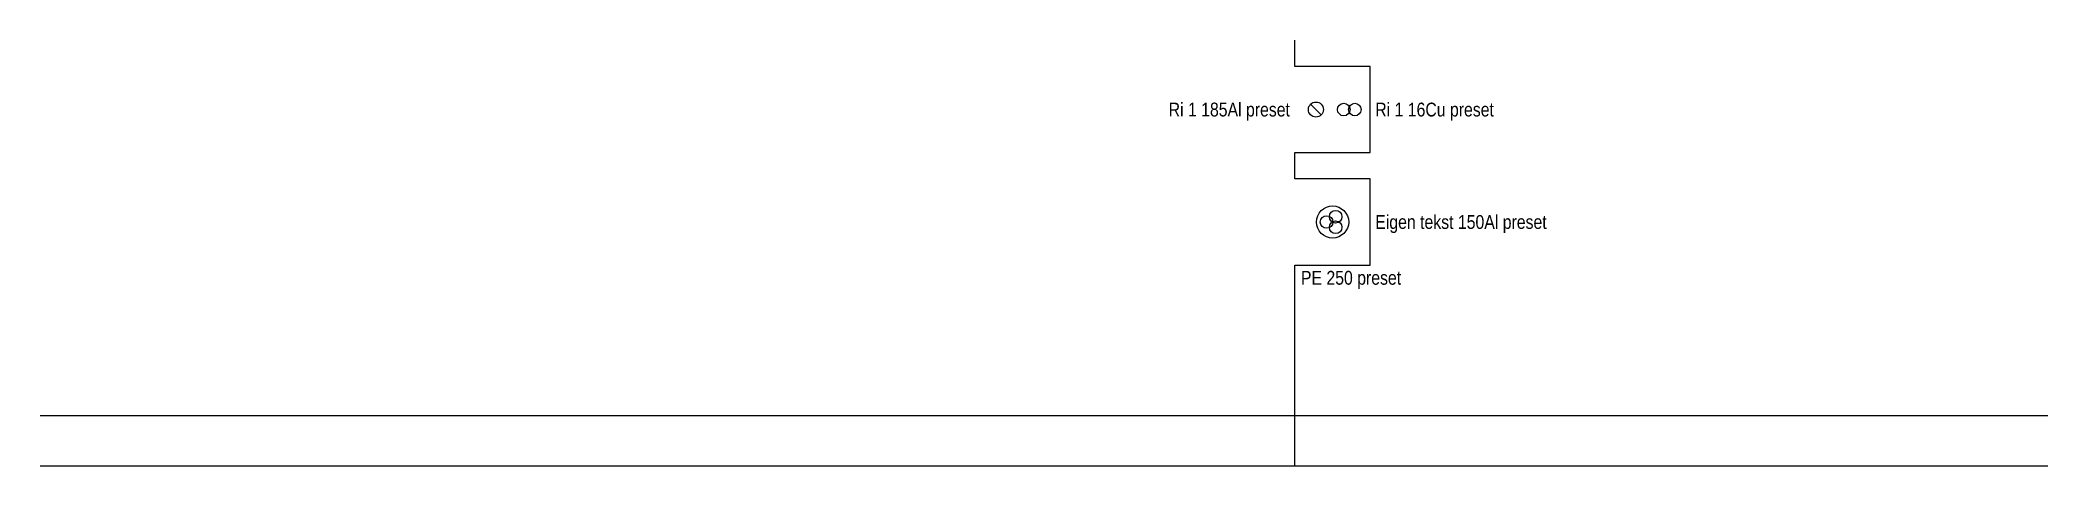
# Model space of a CAD drawing. Header units: millimetres. Extents: x 0 to 80, y 0 to 17.
import ezdxf
from ezdxf.enums import TextEntityAlignment as Align

# ---------------------------------------------------------------- set-up
doc = ezdxf.new("R2010")
doc.units = ezdxf.units.MM
doc.set_wipeout_variables(frame=1)
for name, color, linetype in [('Aansluiting LS K01', 7, 'Continuous'), ('Aansluiting LS K10', 7, 'Continuous'), ('E_LV_CROSS_SECTION', 5, 'Continuous'), ('Mantelbuis', 6, 'Continuous')]:
    doc.layers.add(name, color=color, linetype=linetype)
doc.styles.add('TECHBASE_ARIAL_NOVA_LIGHT', font='ArialNova-Light.ttf')

# ---------------------------------------------------------------- blocks, each defined once
blk = doc.blocks.new('KabelGeul_20261014_105555_1')
blk.add_wipeout([(0, -1.05), (0, 4.48), (3, 4.48), (3, -1.05)]).dxf.layer = 'E_LV_CROSS_SECTION'
at = {"layer": 'Aansluiting LS K10', "linetype": 'Continuous'}
for centre in [(1.26, 1.715), (1.62, 1.925), (1.62, 1.505)]:
    blk.add_circle(centre, 0.25, dxfattribs=at)
at = {"layer": 'Mantelbuis', "linetype": 'Continuous'}
blk.add_circle((1.5, 1.715), 0.64, dxfattribs=at)
for points in [[(0, 3.43), (0, 8.96), (3, 8.96), (3, 3.43)], [(3, 1.04), (11.259, 1.04), (11.259, 2.39), (3, 2.39)], [(-0.112, -0.883), (4.928, -0.883), (4.928, -0.133), (-0.112, -0.133)]]:
    blk.add_wipeout(points).dxf.layer = 'E_LV_CROSS_SECTION'
at = {"layer": 'Aansluiting LS K01', "linetype": 'Continuous'}
blk.add_line((0.623, 6.407), (1.047, 5.983), dxfattribs=at)
for centre, radius in [((0.835, 6.195), 0.3), ((1.945, 6.195), 0.25)]:
    blk.add_circle(centre, radius, dxfattribs=at)
at = {"layer": 'E_LV_CROSS_SECTION'}
blk.add_lwpolyline([(0, -8), (0, 0), (3, 0), (3, 3.43), (0, 3.43), (0, 4.48)], dxfattribs=at)
at = {"layer": 'Aansluiting LS K10', "style": 'TECHBASE_ARIAL_NOVA_LIGHT'}
blk.add_attdef('KABEL_02', text='', height=0.55, dxfattribs=at).set_placement((3.2, 1.715), align=Align.MIDDLE_LEFT)
at = {"layer": 'E_LV_CROSS_SECTION', "style": 'TECHBASE_ARIAL_NOVA_LIGHT', "flags": 3}
for tag, p in [('VOLG_02', (3.2, 1.715)), ('TBTYPE_02', (3.2, 1.715)), ('TWEEZIJDIG_02', (3.2, 1.715)), ('COMBI_02', (3.2, 1.715)), ('COMBI2_02', (3.2, 1.715)), ('DUBBEL_02', (3.2, 1.715)), ('DRIE_02', (3.2, 1.715)), ('DUBBEL2_02', (3.2, 1.715)), ('DRIE2_02', (3.2, 1.715)), ('MANTEL_02', (3.2, 1.715)), ('TB_CODESWAP', (0, 0))]:
    blk.add_attdef(tag, text='', height=0.1, dxfattribs=at).set_placement(p, align=Align.MIDDLE_LEFT)
at = {"layer": 'Mantelbuis', "style": 'TECHBASE_ARIAL_NOVA_LIGHT'}
blk.add_attdef('MANTEL_SPEC', text='', height=0.55, dxfattribs=at).set_placement((0.238, -0.508), align=Align.MIDDLE_LEFT)
for points in [[(-5.896, 5.52), (0, 5.52), (0, 6.87), (-5.896, 6.87)], [(3, 5.52), (8.777, 5.52), (8.777, 6.87), (3, 6.87)]]:
    blk.add_wipeout(points).dxf.layer = 'E_LV_CROSS_SECTION'
at = {"layer": 'Aansluiting LS K01', "linetype": 'Continuous'}
blk.add_circle((2.385, 6.195), 0.25, dxfattribs=at)
at = {"layer": 'E_LV_CROSS_SECTION'}
blk.add_lwpolyline([(0, 4.48), (3, 4.48), (3, 7.91), (0, 7.91), (0, 8.96)], dxfattribs=at)
at = {"layer": 'Aansluiting LS K01', "style": 'TECHBASE_ARIAL_NOVA_LIGHT'}
blk.add_attdef('KABEL_01', text='', height=0.55, dxfattribs=at).set_placement((-0.2, 6.195), align=Align.MIDDLE_RIGHT)
blk.add_attdef('ZIJDE2_01', text='', height=0.55, dxfattribs=at).set_placement((3.2, 6.195), align=Align.MIDDLE_LEFT)
at = {"layer": 'E_LV_CROSS_SECTION', "style": 'TECHBASE_ARIAL_NOVA_LIGHT', "flags": 3}
for tag in ['VOLG_01', 'TBTYPE_01', 'TWEEZIJDIG_01', 'COMBI_01', 'COMBI2_01', 'DUBBEL_01', 'DRIE_01', 'DUBBEL2_01', 'DRIE2_01', 'MANTEL_01']:
    blk.add_attdef(tag, text='', height=0.1, dxfattribs=at).set_placement((3.2, 6.195), align=Align.MIDDLE_LEFT)

msp = doc.modelspace()

# ---------------------------------------------------------------- linework, layer by layer
at = {"layer": 'Aansluiting LS K01'}
msp.add_line((0, 2), (80, 2), dxfattribs=at)
at = {"layer": 'Aansluiting LS K10'}
msp.add_line((0, 0), (80, 0), dxfattribs=at)

# ---------------------------------------------------------------- next in the draw order: block references
msp.add_blockref('KabelGeul_20261014_105555_1', (50, 8)).add_auto_attribs({'MANTEL_SPEC': 'PE 250 preset', 'KABEL_01': 'Ri 1 185Al preset', 'ZIJDE2_01': 'Ri 1 16Cu preset', 'KABEL_02': 'Eigen tekst 150Al preset'})

doc.saveas('drawing.dxf')
